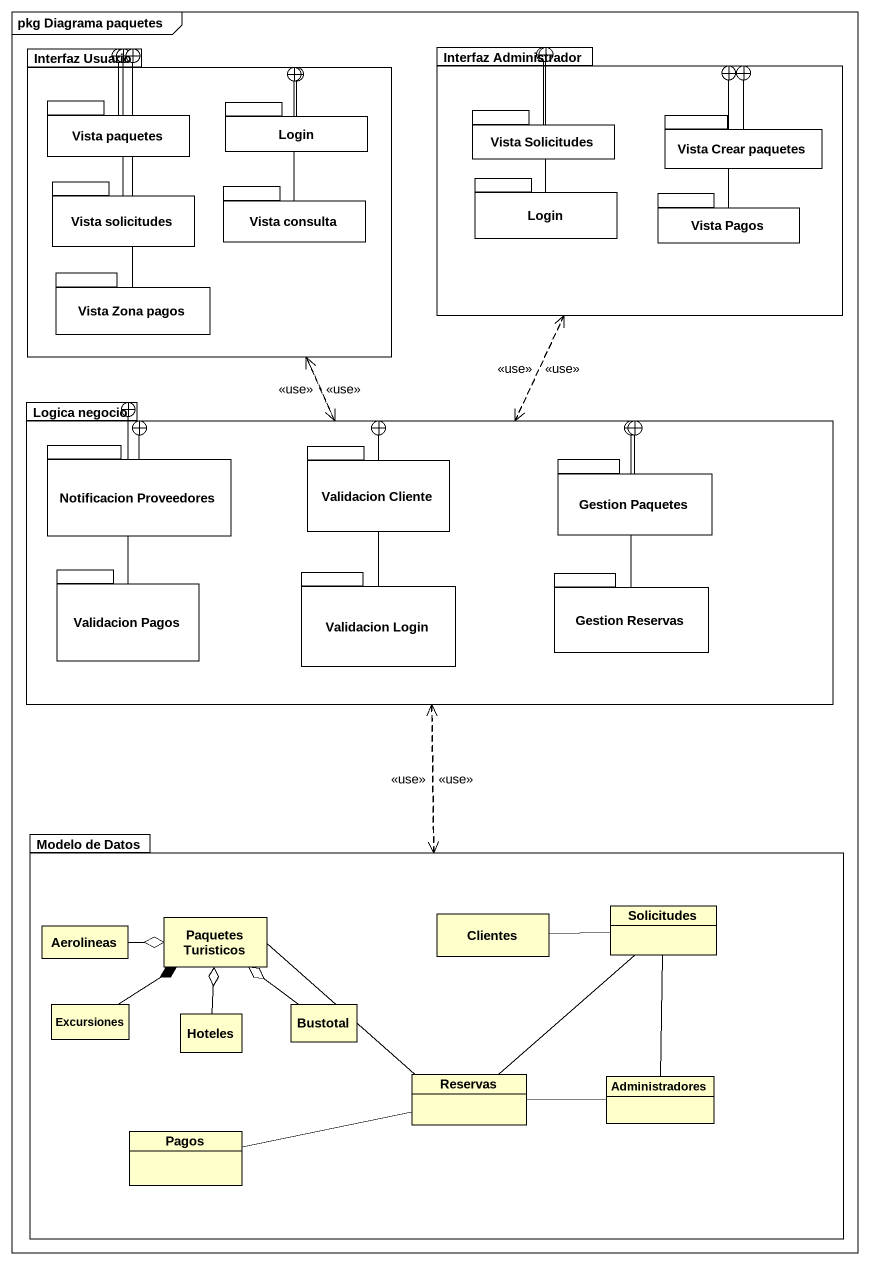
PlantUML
@startuml
mainframe pkg Diagrama paquetes
hide circle
hide empty members
package "Interfaz Usuario" as Interfaz_Usuario {
  package "Vista paquetes" as Vista_paquetes {
  }
  package Login {
  }
  package "Vista solicitudes" as Vista_solicitudes {
  }
  package "Vista consulta" as Vista_consulta {
  }
  package "Vista Zona pagos" as Vista_Zona_pagos {
  }
}
package "Interfaz Administrador" as Interfaz_Administrador {
  package "Vista Solicitudes" as Vista_Solicitudes {
  }
  package "Vista Crear paquetes" as Vista_Crear_paquetes {
  }
  package "Login" as Login_2 {
  }
  package "Vista Pagos" as Vista_Pagos {
  }
}
package "Logica negocio" as Logica_negocio {
  package "Notificacion Proveedores" as Notificacion_Proveedores {
  }
  package "Validacion Cliente" as Validacion_Cliente {
  }
  package "Gestion Paquetes" as Gestion_Paquetes {
  }
  package "Validacion Pagos" as Validacion_Pagos {
  }
  package "Validacion Login" as Validacion_Login {
  }
  package "Gestion Reservas" as Gestion_Reservas {
  }
}
package "Modelo de Datos" as Modelo_de_Datos {
  class Aerolineas
  class "Paquetes Turisticos" as Paquetes_Turisticos
  class Clientes
  class Solicitudes
  class Excursiones
  class Hoteles
  class Bustotal
  class Reservas
  class Administradores
  class Pagos
}
Interfaz_Usuario ..> Logica_negocio : <<use>>
Interfaz_Administrador ..> Logica_negocio : <<use>>
Vista_paquetes --+ Interfaz_Usuario
Login --+ Interfaz_Usuario
Vista_Solicitudes -right-+ Interfaz_Administrador
Vista_Crear_paquetes -left-+ Interfaz_Administrador
Login_2 -right-+ Interfaz_Administrador
Vista_solicitudes -right-+ Interfaz_Usuario
Vista_consulta -left-+ Interfaz_Usuario
Vista_Pagos -left-+ Interfaz_Administrador
Vista_Zona_pagos -up-+ Interfaz_Usuario
Logica_negocio .up.> Interfaz_Usuario : <<use>>
Logica_negocio .up.> Interfaz_Administrador : <<use>>
Logica_negocio ..> Modelo_de_Datos : <<use>>
Notificacion_Proveedores -right-+ Logica_negocio
Validacion_Cliente --+ Logica_negocio
Gestion_Paquetes -left-+ Logica_negocio
Validacion_Pagos -right-+ Logica_negocio
Validacion_Login -up-+ Logica_negocio
Gestion_Reservas -left-+ Logica_negocio
Modelo_de_Datos .up.> Logica_negocio : <<use>>
Aerolineas -right-o Paquetes_Turisticos
Clientes -right- Solicitudes
Solicitudes -- Reservas
Excursiones -up-* Paquetes_Turisticos
Hoteles -up-o Paquetes_Turisticos
Bustotal -up-o Paquetes_Turisticos
Reservas -up- Paquetes_Turisticos
Administradores -up- Solicitudes
Administradores -left- Reservas
Pagos -right- Reservas
@enduml
